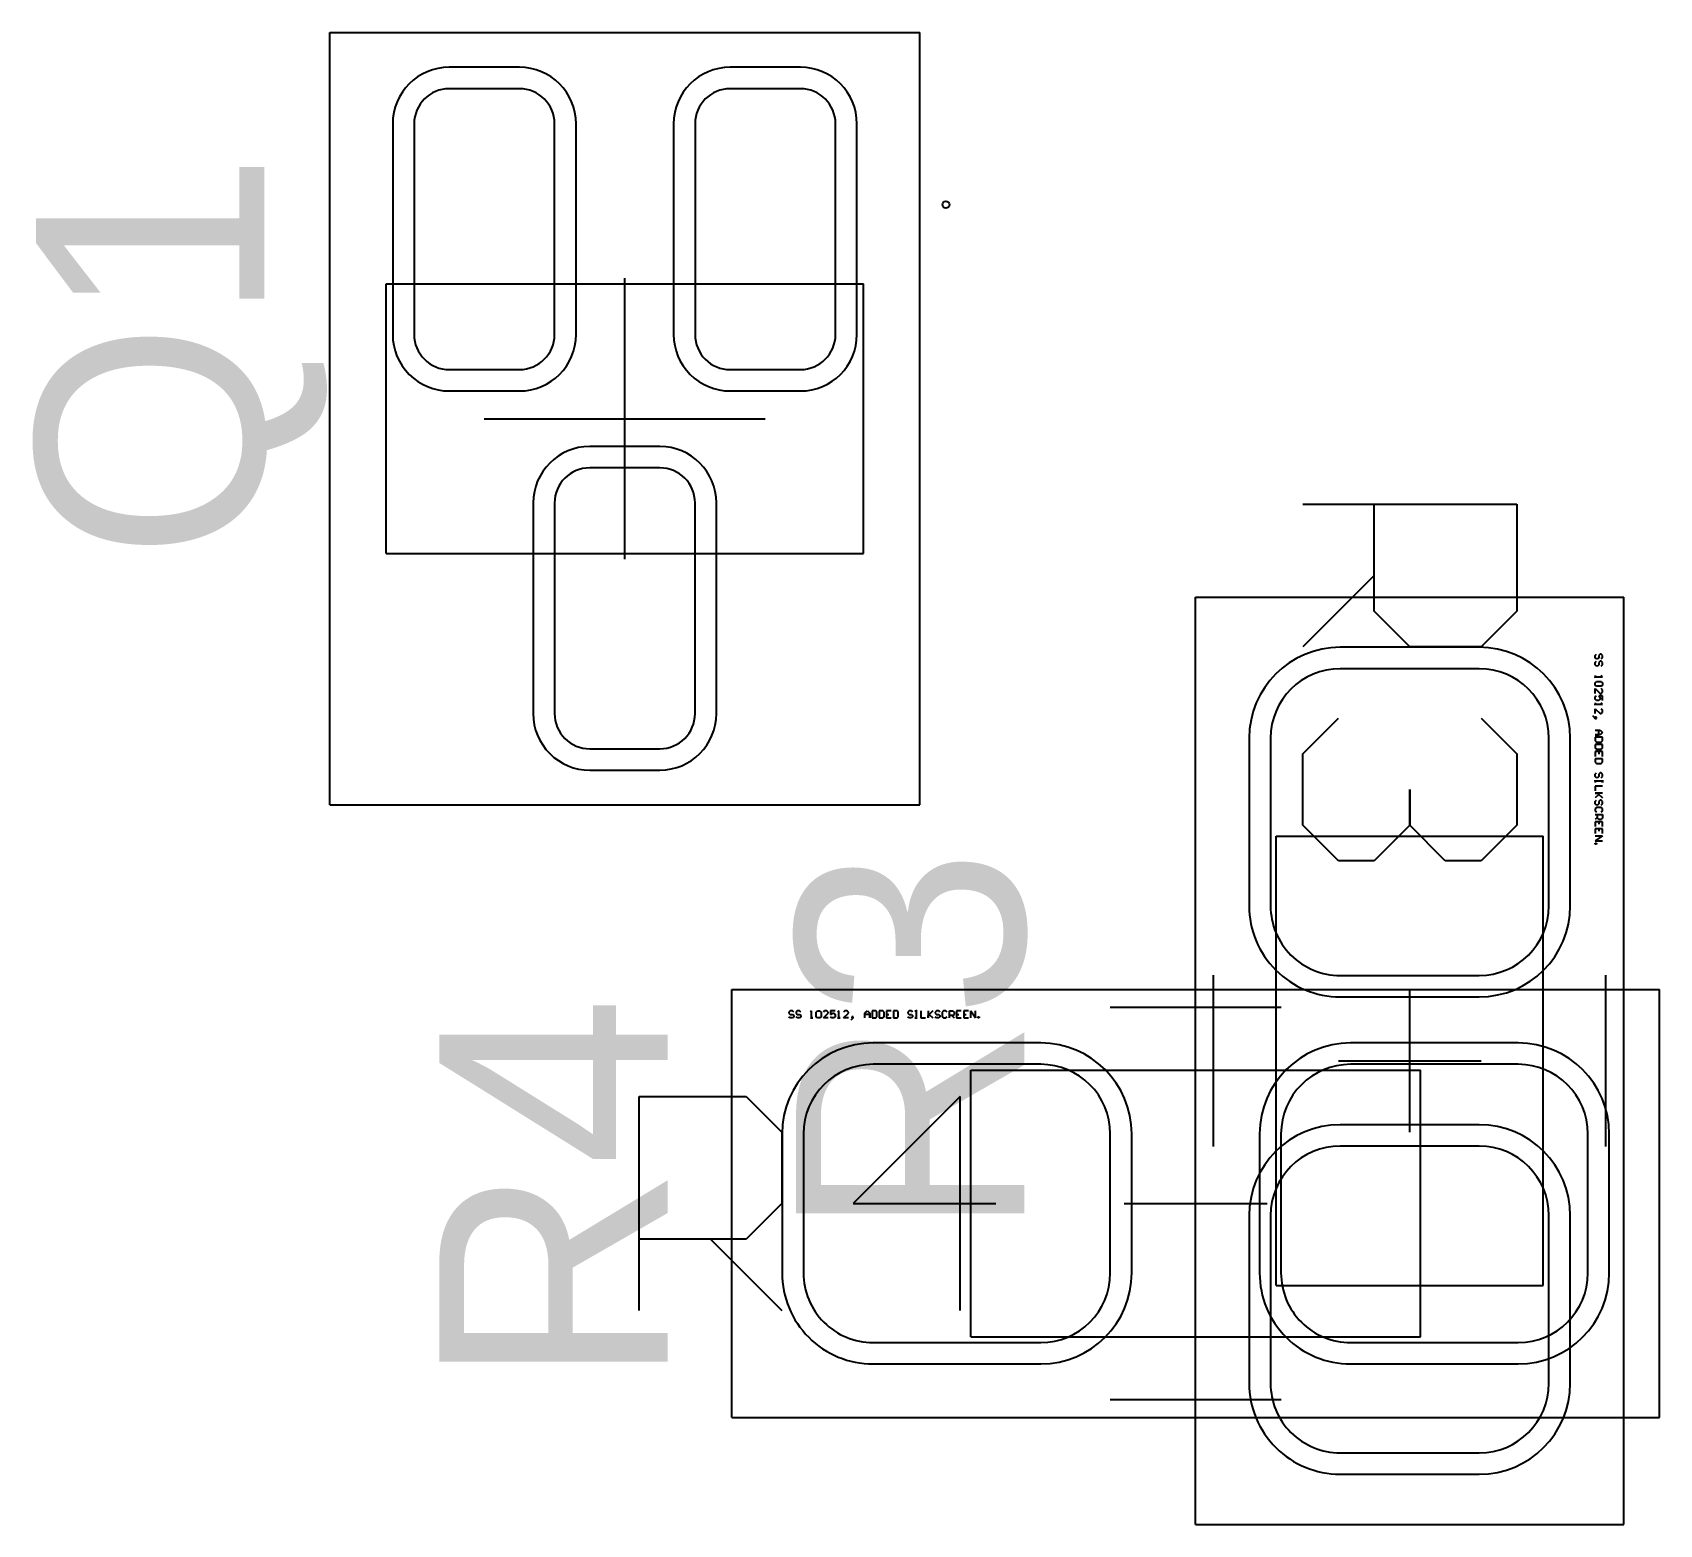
# Model space of a CAD drawing. Header units: millimetres. Extents: x -1.9 to 9.1, y -3.1 to 5.4.
# Drawn here: x 1.427 to 1.655, y 0.245 to 0.4541 of the extents above; entities that cross this region are included whole.
import ezdxf

# ---------------------------------------------------------------- set-up
doc = ezdxf.new("R2010")
doc.units = ezdxf.units.MM
doc.header["$MEASUREMENT"] = 0
for name, color, linetype in [('Mechanical13', 56, 'Continuous'), ('Mechanical3', 76, 'Continuous'), ('Mechanical4', 56, 'Continuous'), ('Mechanical6', 56, 'Continuous'), ('Mechanical7', 56, 'Continuous'), ('TopLayer', 1, 'Continuous'), ('TopOverlay', 2, 'Continuous'), ('TopPaste', 8, 'Continuous'), ('TopSolder', 216, 'Continuous')]:
    doc.layers.add(name, color=color, linetype=linetype)

# ---------------------------------------------------------------- blocks, each defined once
blk = doc.blocks.new('0603_RES_4')
at = {"layer": 'Mechanical3'}
for p, q in [((-0.05683, 0.027), (-0.057, 0.02683)), ((-0.057, 0.02683), (-0.057, 0.02667)), ((-0.057, 0.02667), (-0.05683, 0.0265)), ((-0.05683, 0.026), (-0.057, 0.02617)), ((-0.0565, 0.027), (-0.05683, 0.027)), ((-0.05683, 0.0265), (-0.0565, 0.0265)), ((-0.0565, 0.026), (-0.05683, 0.026)), ((-0.05633, 0.02683), (-0.0565, 0.027)), ((-0.0565, 0.0265), (-0.05633, 0.02633)), ((-0.05633, 0.02617), (-0.0565, 0.026)), ((-0.05633, 0.02633), (-0.05633, 0.02617)), ((-0.05583, 0.027), (-0.056, 0.02683)), ((-0.056, 0.02683), (-0.056, 0.02667)), ((-0.056, 0.02667), (-0.05583, 0.0265)), ((-0.05583, 0.026), (-0.056, 0.02617)), ((-0.0555, 0.027), (-0.05583, 0.027)), ((-0.05583, 0.0265), (-0.0555, 0.0265)), ((-0.0555, 0.026), (-0.05583, 0.026)), ((-0.05533, 0.02683), (-0.0555, 0.027)), ((-0.0555, 0.0265), (-0.05533, 0.02633)), ((-0.05533, 0.02617), (-0.0555, 0.026)), ((-0.05533, 0.02633), (-0.05533, 0.02617)), ((-0.05383, 0.027), (-0.054, 0.02683)), ((-0.054, 0.026), (-0.05367, 0.026)), ((-0.05383, 0.026), (-0.05383, 0.027)), ((-0.05367, 0.026), (-0.05383, 0.026)), ((-0.05317, 0.02683), (-0.053, 0.027)), ((-0.05317, 0.02617), (-0.05317, 0.02683)), ((-0.053, 0.026), (-0.05317, 0.02617)), ((-0.053, 0.027), (-0.05267, 0.027)), ((-0.05267, 0.026), (-0.053, 0.026)), ((-0.05267, 0.027), (-0.0525, 0.02683)), ((-0.0525, 0.02617), (-0.05267, 0.026)), ((-0.0525, 0.02683), (-0.0525, 0.02617)), ((-0.052, 0.027), (-0.05217, 0.02683)), ((-0.05217, 0.026), (-0.0515, 0.02667)), ((-0.0515, 0.026), (-0.05217, 0.026)), ((-0.05167, 0.027), (-0.052, 0.027)), ((-0.0515, 0.02683), (-0.05167, 0.027)), ((-0.0515, 0.02667), (-0.0515, 0.02683)), ((-0.0505, 0.027), (-0.05117, 0.027)), ((-0.05117, 0.027), (-0.05117, 0.0265)), ((-0.05117, 0.0265), (-0.05084, 0.02667)), ((-0.051, 0.026), (-0.05117, 0.02617)), ((-0.05067, 0.026), (-0.051, 0.026)), ((-0.05084, 0.02667), (-0.05067, 0.02667)), ((-0.05067, 0.02667), (-0.0505, 0.0265)), ((-0.0505, 0.02617), (-0.05067, 0.026)), ((-0.0505, 0.0265), (-0.0505, 0.02617)), ((-0.05, 0.027), (-0.05017, 0.02683)), ((-0.05017, 0.026), (-0.04984, 0.026)), ((-0.05, 0.026), (-0.05, 0.027)), ((-0.04984, 0.026), (-0.05, 0.026)), ((-0.04917, 0.027), (-0.04934, 0.02683)), ((-0.04934, 0.026), (-0.04867, 0.02667)), ((-0.04867, 0.026), (-0.04934, 0.026)), ((-0.04884, 0.027), (-0.04917, 0.027)), ((-0.04867, 0.02683), (-0.04884, 0.027)), ((-0.04867, 0.02667), (-0.04867, 0.02683)), ((-0.04817, 0.02583), (-0.04834, 0.02567)), ((-0.048, 0.02617), (-0.04817, 0.02617)), ((-0.04817, 0.02617), (-0.04817, 0.026)), ((-0.04817, 0.02583), (-0.048, 0.026)), ((-0.04817, 0.026), (-0.048, 0.026)), ((-0.048, 0.026), (-0.04817, 0.02583)), ((-0.048, 0.026), (-0.048, 0.02617)), ((-0.04634, 0.02667), (-0.046, 0.027)), ((-0.04634, 0.026), (-0.04634, 0.02667)), ((-0.04567, 0.0265), (-0.04634, 0.0265)), ((-0.046, 0.027), (-0.04567, 0.02667)), ((-0.04567, 0.02667), (-0.04567, 0.026)), ((-0.04567, 0.026), (-0.04567, 0.0265)), ((-0.04534, 0.027), (-0.04534, 0.026)), ((-0.04484, 0.027), (-0.04534, 0.027)), ((-0.04534, 0.026), (-0.04484, 0.026)), ((-0.04467, 0.02683), (-0.04484, 0.027)), ((-0.04484, 0.026), (-0.04467, 0.02617)), ((-0.04467, 0.02617), (-0.04467, 0.02683)), ((-0.04434, 0.027), (-0.04434, 0.026)), ((-0.04384, 0.027), (-0.04434, 0.027)), ((-0.04434, 0.026), (-0.04384, 0.026)), ((-0.04367, 0.02683), (-0.04384, 0.027)), ((-0.04384, 0.026), (-0.04367, 0.02617)), ((-0.04367, 0.02617), (-0.04367, 0.02683)), ((-0.04267, 0.027), (-0.04334, 0.027)), ((-0.04334, 0.027), (-0.04334, 0.026)), ((-0.04334, 0.0265), (-0.043, 0.0265)), ((-0.04334, 0.026), (-0.04267, 0.026)), ((-0.04234, 0.027), (-0.04234, 0.026)), ((-0.04184, 0.027), (-0.04234, 0.027)), ((-0.04234, 0.026), (-0.04184, 0.026)), ((-0.04167, 0.02683), (-0.04184, 0.027)), ((-0.04184, 0.026), (-0.04167, 0.02617)), ((-0.04167, 0.02617), (-0.04167, 0.02683)), ((-0.04017, 0.027), (-0.04034, 0.02683)), ((-0.04034, 0.02683), (-0.04034, 0.02667)), ((-0.04034, 0.02667), (-0.04017, 0.0265)), ((-0.04017, 0.026), (-0.04034, 0.02617)), ((-0.03984, 0.027), (-0.04017, 0.027)), ((-0.04017, 0.0265), (-0.03984, 0.0265)), ((-0.03984, 0.026), (-0.04017, 0.026)), ((-0.03967, 0.02683), (-0.03984, 0.027)), ((-0.03984, 0.0265), (-0.03967, 0.02633)), ((-0.03967, 0.02617), (-0.03984, 0.026)), ((-0.03967, 0.02633), (-0.03967, 0.02617)), ((-0.03934, 0.027), (-0.03901, 0.027)), ((-0.03917, 0.026), (-0.03934, 0.026)), ((-0.03934, 0.026), (-0.03901, 0.026)), ((-0.03901, 0.027), (-0.03917, 0.027)), ((-0.03917, 0.027), (-0.03917, 0.026)), ((-0.03851, 0.027), (-0.03851, 0.026)), ((-0.03851, 0.026), (-0.03784, 0.026)), ((-0.03751, 0.027), (-0.03751, 0.026)), ((-0.03751, 0.02633), (-0.03684, 0.027)), ((-0.03751, 0.026), (-0.03751, 0.02633)), ((-0.03684, 0.027), (-0.03734, 0.0265)), ((-0.03734, 0.0265), (-0.03684, 0.026)), ((-0.03634, 0.027), (-0.03651, 0.02683)), ((-0.03651, 0.02683), (-0.03651, 0.02667)), ((-0.03651, 0.02667), (-0.03634, 0.0265)), ((-0.03634, 0.026), (-0.03651, 0.02617)), ((-0.03601, 0.027), (-0.03634, 0.027)), ((-0.03634, 0.0265), (-0.03601, 0.0265)), ((-0.03601, 0.026), (-0.03634, 0.026)), ((-0.03584, 0.02683), (-0.03601, 0.027)), ((-0.03601, 0.0265), (-0.03584, 0.02633)), ((-0.03584, 0.02617), (-0.03601, 0.026)), ((-0.03584, 0.02633), (-0.03584, 0.02617)), ((-0.03534, 0.027), (-0.03551, 0.02683)), ((-0.03551, 0.02683), (-0.03551, 0.02617)), ((-0.03551, 0.02617), (-0.03534, 0.026)), ((-0.03501, 0.027), (-0.03534, 0.027)), ((-0.03534, 0.026), (-0.03501, 0.026)), ((-0.03484, 0.02683), (-0.03501, 0.027)), ((-0.03501, 0.026), (-0.03484, 0.02617)), ((-0.03451, 0.026), (-0.03451, 0.027)), ((-0.03451, 0.027), (-0.03401, 0.027)), ((-0.03401, 0.02633), (-0.03451, 0.02633)), ((-0.03417, 0.02633), (-0.03384, 0.026)), ((-0.03401, 0.027), (-0.03384, 0.02683)), ((-0.03384, 0.0265), (-0.03401, 0.02633)), ((-0.03384, 0.02683), (-0.03384, 0.0265)), ((-0.03284, 0.027), (-0.03351, 0.027)), ((-0.03351, 0.027), (-0.03351, 0.026)), ((-0.03351, 0.0265), (-0.03317, 0.0265)), ((-0.03351, 0.026), (-0.03284, 0.026)), ((-0.03184, 0.027), (-0.03251, 0.027)), ((-0.03251, 0.027), (-0.03251, 0.026)), ((-0.03251, 0.0265), (-0.03217, 0.0265)), ((-0.03251, 0.026), (-0.03184, 0.026)), ((-0.03151, 0.026), (-0.03151, 0.027)), ((-0.03151, 0.027), (-0.03084, 0.026)), ((-0.03084, 0.026), (-0.03084, 0.027)), ((-0.03051, 0.026), (-0.03051, 0.02617)), ((-0.03051, 0.02617), (-0.03034, 0.02617)), ((-0.03034, 0.026), (-0.03051, 0.026)), ((-0.03034, 0.02617), (-0.03034, 0.026))]:
    blk.add_line(p, q, dxfattribs=at)
at = {"layer": 'Mechanical4'}
for p, q in [((-0.065, -0.03), (-0.065, 0.03)), ((-0.065, 0.03), (0.065, 0.03)), ((0.065, -0.03), (0.065, 0.03)), ((-0.065, -0.03), (0.065, -0.03))]:
    blk.add_line(p, q, dxfattribs=at)
at = {"layer": 'Mechanical6'}
for p, q in [((0, -0.01), (0, 0.01)), ((-0.01, 0), (0.01, 0))]:
    blk.add_line(p, q, dxfattribs=at)
at = {"layer": 'Mechanical7'}
for p, q in [((-0.0315, 0.0187), (0.0315, 0.0187)), ((-0.0315, -0.0187), (-0.0315, 0.0187)), ((0.0315, -0.0187), (0.0315, 0.0187)), ((-0.078, -0.015), (-0.078, 0.01499)), ((-0.078, 0.01499), (-0.063, 0.01499)), ((-0.063, 0.01499), (-0.05801, 0.00999)), ((-0.03301, 0.01499), (-0.04801, 0)), ((-0.03301, -0.015), (-0.03301, 0.01499)), ((-0.05801, 0.00999), (-0.05801, 0)), ((-0.05801, 0), (-0.063, -0.005)), ((-0.04801, 0), (-0.02802, 0)), ((-0.063, -0.005), (-0.078, -0.005)), ((-0.068, -0.005), (-0.05801, -0.015)), ((-0.0315, -0.0187), (0.0315, -0.0187))]:
    blk.add_line(p, q, dxfattribs=at)
at = {"layer": 'TopLayer'}
for p, q in [((-0.02171, 0.0195), (-0.04521, 0.0195)), ((0.04521, 0.0195), (0.02171, 0.0195)), ((-0.05496, 0.00975), (-0.05496, -0.00975)), ((-0.01196, -0.00975), (-0.01196, 0.00975)), ((0.01196, 0.00975), (0.01196, -0.00975)), ((0.05496, -0.00975), (0.05496, 0.00975)), ((-0.04521, -0.0195), (-0.02171, -0.0195)), ((0.02171, -0.0195), (0.04521, -0.0195))]:
    blk.add_line(p, q, dxfattribs=at)
for centre, start, end in [((-0.04521, 0.00975), 90, 180), ((-0.02171, 0.00975), 0, 90), ((0.02171, 0.00975), 90, 180), ((0.04521, 0.00975), 0, 90), ((-0.04521, -0.00975), 180, 270), ((-0.02171, -0.00975), 270, 0), ((0.02171, -0.00975), 180, 270), ((0.04521, -0.00975), 270, 0)]:
    blk.add_arc(centre, 0.00975, start, end, dxfattribs=at)
at = {"layer": 'TopOverlay'}
for p, q in [((-0.012, 0.0275), (0.012, 0.0275)), ((-0.012, -0.0275), (0.012, -0.0275))]:
    blk.add_line(p, q, dxfattribs=at)
at = {"layer": 'TopPaste'}
for p, q in [((-0.02171, 0.0195), (-0.04521, 0.0195)), ((0.04521, 0.0195), (0.02171, 0.0195)), ((-0.05496, 0.00975), (-0.05496, -0.00975)), ((-0.01196, -0.00975), (-0.01196, 0.00975)), ((0.01196, 0.00975), (0.01196, -0.00975)), ((0.05496, -0.00975), (0.05496, 0.00975)), ((-0.04521, -0.0195), (-0.02171, -0.0195)), ((0.02171, -0.0195), (0.04521, -0.0195))]:
    blk.add_line(p, q, dxfattribs=at)
for centre, start, end in [((-0.04521, 0.00975), 90, 180), ((-0.02171, 0.00975), 0, 90), ((0.02171, 0.00975), 90, 180), ((0.04521, 0.00975), 0, 90), ((-0.04521, -0.00975), 180, 270), ((-0.02171, -0.00975), 270, 0), ((0.02171, -0.00975), 180, 270), ((0.04521, -0.00975), 270, 0)]:
    blk.add_arc(centre, 0.00975, start, end, dxfattribs=at)
at = {"layer": 'TopSolder'}
for p, q in [((-0.02171, 0.0225), (-0.04521, 0.0225)), ((0.04521, 0.0225), (0.02171, 0.0225)), ((-0.05796, 0.00975), (-0.05796, -0.00975)), ((-0.00896, -0.00975), (-0.00896, 0.00975)), ((0.00896, 0.00975), (0.00896, -0.00975)), ((0.05796, -0.00975), (0.05796, 0.00975)), ((-0.04521, -0.0225), (-0.02171, -0.0225)), ((0.02171, -0.0225), (0.04521, -0.0225))]:
    blk.add_line(p, q, dxfattribs=at)
for centre, start, end in [((-0.04521, 0.00975), 90, 180), ((-0.02171, 0.00975), 0, 90), ((0.02171, 0.00975), 90, 180), ((0.04521, 0.00975), 0, 90), ((-0.04521, -0.00975), 180, 270), ((-0.02171, -0.00975), 270, 0), ((0.02171, -0.00975), 180, 270), ((0.04521, -0.00975), 270, 0)]:
    blk.add_arc(centre, 0.01275, start, end, dxfattribs=at)
blk = doc.blocks.new('0603_RES_5')
at = {"layer": 'Mechanical3'}
for p, q in [((-0.05683, 0.027), (-0.057, 0.02683)), ((-0.057, 0.02683), (-0.057, 0.02667)), ((-0.057, 0.02667), (-0.05683, 0.0265)), ((-0.05683, 0.026), (-0.057, 0.02617)), ((-0.0565, 0.027), (-0.05683, 0.027)), ((-0.05683, 0.0265), (-0.0565, 0.0265)), ((-0.0565, 0.026), (-0.05683, 0.026)), ((-0.05633, 0.02683), (-0.0565, 0.027)), ((-0.0565, 0.0265), (-0.05633, 0.02633)), ((-0.05633, 0.02617), (-0.0565, 0.026)), ((-0.05633, 0.02633), (-0.05633, 0.02617)), ((-0.05583, 0.027), (-0.056, 0.02683)), ((-0.056, 0.02683), (-0.056, 0.02667)), ((-0.056, 0.02667), (-0.05583, 0.0265)), ((-0.05583, 0.026), (-0.056, 0.02617)), ((-0.0555, 0.027), (-0.05583, 0.027)), ((-0.05583, 0.0265), (-0.0555, 0.0265)), ((-0.0555, 0.026), (-0.05583, 0.026)), ((-0.05533, 0.02683), (-0.0555, 0.027)), ((-0.0555, 0.0265), (-0.05533, 0.02633)), ((-0.05533, 0.02617), (-0.0555, 0.026)), ((-0.05533, 0.02633), (-0.05533, 0.02617)), ((-0.05383, 0.027), (-0.054, 0.02683)), ((-0.054, 0.026), (-0.05367, 0.026)), ((-0.05383, 0.026), (-0.05383, 0.027)), ((-0.05367, 0.026), (-0.05383, 0.026)), ((-0.05317, 0.02683), (-0.053, 0.027)), ((-0.05317, 0.02617), (-0.05317, 0.02683)), ((-0.053, 0.026), (-0.05317, 0.02617)), ((-0.053, 0.027), (-0.05267, 0.027)), ((-0.05267, 0.026), (-0.053, 0.026)), ((-0.05267, 0.027), (-0.0525, 0.02683)), ((-0.0525, 0.02617), (-0.05267, 0.026)), ((-0.0525, 0.02683), (-0.0525, 0.02617)), ((-0.052, 0.027), (-0.05217, 0.02683)), ((-0.05217, 0.026), (-0.0515, 0.02667)), ((-0.0515, 0.026), (-0.05217, 0.026)), ((-0.05167, 0.027), (-0.052, 0.027)), ((-0.0515, 0.02683), (-0.05167, 0.027)), ((-0.0515, 0.02667), (-0.0515, 0.02683)), ((-0.0505, 0.027), (-0.05117, 0.027)), ((-0.05117, 0.027), (-0.05117, 0.0265)), ((-0.05117, 0.0265), (-0.05084, 0.02667)), ((-0.051, 0.026), (-0.05117, 0.02617)), ((-0.05067, 0.026), (-0.051, 0.026)), ((-0.05084, 0.02667), (-0.05067, 0.02667)), ((-0.05067, 0.02667), (-0.0505, 0.0265)), ((-0.0505, 0.02617), (-0.05067, 0.026)), ((-0.0505, 0.0265), (-0.0505, 0.02617)), ((-0.05, 0.027), (-0.05017, 0.02683)), ((-0.05017, 0.026), (-0.04984, 0.026)), ((-0.05, 0.026), (-0.05, 0.027)), ((-0.04984, 0.026), (-0.05, 0.026)), ((-0.04917, 0.027), (-0.04934, 0.02683)), ((-0.04934, 0.026), (-0.04867, 0.02667)), ((-0.04867, 0.026), (-0.04934, 0.026)), ((-0.04884, 0.027), (-0.04917, 0.027)), ((-0.04867, 0.02683), (-0.04884, 0.027)), ((-0.04867, 0.02667), (-0.04867, 0.02683)), ((-0.04817, 0.02583), (-0.04834, 0.02567)), ((-0.048, 0.02617), (-0.04817, 0.02617)), ((-0.04817, 0.02617), (-0.04817, 0.026)), ((-0.04817, 0.02583), (-0.048, 0.026)), ((-0.04817, 0.026), (-0.048, 0.026)), ((-0.048, 0.026), (-0.04817, 0.02583)), ((-0.048, 0.026), (-0.048, 0.02617)), ((-0.04634, 0.02667), (-0.046, 0.027)), ((-0.04634, 0.026), (-0.04634, 0.02667)), ((-0.04567, 0.0265), (-0.04634, 0.0265)), ((-0.046, 0.027), (-0.04567, 0.02667)), ((-0.04567, 0.02667), (-0.04567, 0.026)), ((-0.04567, 0.026), (-0.04567, 0.0265)), ((-0.04534, 0.027), (-0.04534, 0.026)), ((-0.04484, 0.027), (-0.04534, 0.027)), ((-0.04534, 0.026), (-0.04484, 0.026)), ((-0.04467, 0.02683), (-0.04484, 0.027)), ((-0.04484, 0.026), (-0.04467, 0.02617)), ((-0.04467, 0.02617), (-0.04467, 0.02683)), ((-0.04434, 0.027), (-0.04434, 0.026)), ((-0.04384, 0.027), (-0.04434, 0.027)), ((-0.04434, 0.026), (-0.04384, 0.026)), ((-0.04367, 0.02683), (-0.04384, 0.027)), ((-0.04384, 0.026), (-0.04367, 0.02617)), ((-0.04367, 0.02617), (-0.04367, 0.02683)), ((-0.04267, 0.027), (-0.04334, 0.027)), ((-0.04334, 0.027), (-0.04334, 0.026)), ((-0.04334, 0.0265), (-0.043, 0.0265)), ((-0.04334, 0.026), (-0.04267, 0.026)), ((-0.04234, 0.027), (-0.04234, 0.026)), ((-0.04184, 0.027), (-0.04234, 0.027)), ((-0.04234, 0.026), (-0.04184, 0.026)), ((-0.04167, 0.02683), (-0.04184, 0.027)), ((-0.04184, 0.026), (-0.04167, 0.02617)), ((-0.04167, 0.02617), (-0.04167, 0.02683)), ((-0.04017, 0.027), (-0.04034, 0.02683)), ((-0.04034, 0.02683), (-0.04034, 0.02667)), ((-0.04034, 0.02667), (-0.04017, 0.0265)), ((-0.04017, 0.026), (-0.04034, 0.02617)), ((-0.03984, 0.027), (-0.04017, 0.027)), ((-0.04017, 0.0265), (-0.03984, 0.0265)), ((-0.03984, 0.026), (-0.04017, 0.026)), ((-0.03967, 0.02683), (-0.03984, 0.027)), ((-0.03984, 0.0265), (-0.03967, 0.02633)), ((-0.03967, 0.02617), (-0.03984, 0.026)), ((-0.03967, 0.02633), (-0.03967, 0.02617)), ((-0.03934, 0.027), (-0.03901, 0.027)), ((-0.03917, 0.026), (-0.03934, 0.026)), ((-0.03934, 0.026), (-0.03901, 0.026)), ((-0.03901, 0.027), (-0.03917, 0.027)), ((-0.03917, 0.027), (-0.03917, 0.026)), ((-0.03851, 0.027), (-0.03851, 0.026)), ((-0.03851, 0.026), (-0.03784, 0.026)), ((-0.03751, 0.027), (-0.03751, 0.026)), ((-0.03751, 0.02633), (-0.03684, 0.027)), ((-0.03751, 0.026), (-0.03751, 0.02633)), ((-0.03684, 0.027), (-0.03734, 0.0265)), ((-0.03734, 0.0265), (-0.03684, 0.026)), ((-0.03634, 0.027), (-0.03651, 0.02683)), ((-0.03651, 0.02683), (-0.03651, 0.02667)), ((-0.03651, 0.02667), (-0.03634, 0.0265)), ((-0.03634, 0.026), (-0.03651, 0.02617)), ((-0.03601, 0.027), (-0.03634, 0.027)), ((-0.03634, 0.0265), (-0.03601, 0.0265)), ((-0.03601, 0.026), (-0.03634, 0.026)), ((-0.03584, 0.02683), (-0.03601, 0.027)), ((-0.03601, 0.0265), (-0.03584, 0.02633)), ((-0.03584, 0.02617), (-0.03601, 0.026)), ((-0.03584, 0.02633), (-0.03584, 0.02617)), ((-0.03534, 0.027), (-0.03551, 0.02683)), ((-0.03551, 0.02683), (-0.03551, 0.02617)), ((-0.03551, 0.02617), (-0.03534, 0.026)), ((-0.03501, 0.027), (-0.03534, 0.027)), ((-0.03534, 0.026), (-0.03501, 0.026)), ((-0.03484, 0.02683), (-0.03501, 0.027)), ((-0.03501, 0.026), (-0.03484, 0.02617)), ((-0.03451, 0.026), (-0.03451, 0.027)), ((-0.03451, 0.027), (-0.03401, 0.027)), ((-0.03401, 0.02633), (-0.03451, 0.02633)), ((-0.03417, 0.02633), (-0.03384, 0.026)), ((-0.03401, 0.027), (-0.03384, 0.02683)), ((-0.03384, 0.0265), (-0.03401, 0.02633)), ((-0.03384, 0.02683), (-0.03384, 0.0265)), ((-0.03284, 0.027), (-0.03351, 0.027)), ((-0.03351, 0.027), (-0.03351, 0.026)), ((-0.03351, 0.0265), (-0.03317, 0.0265)), ((-0.03351, 0.026), (-0.03284, 0.026)), ((-0.03184, 0.027), (-0.03251, 0.027)), ((-0.03251, 0.027), (-0.03251, 0.026)), ((-0.03251, 0.0265), (-0.03217, 0.0265)), ((-0.03251, 0.026), (-0.03184, 0.026)), ((-0.03151, 0.026), (-0.03151, 0.027)), ((-0.03151, 0.027), (-0.03084, 0.026)), ((-0.03084, 0.026), (-0.03084, 0.027)), ((-0.03051, 0.026), (-0.03051, 0.02617)), ((-0.03051, 0.02617), (-0.03034, 0.02617)), ((-0.03034, 0.026), (-0.03051, 0.026)), ((-0.03034, 0.02617), (-0.03034, 0.026))]:
    blk.add_line(p, q, dxfattribs=at)
at = {"layer": 'Mechanical4'}
for p, q in [((-0.065, -0.03), (-0.065, 0.03)), ((0.065, 0.03), (-0.065, 0.03)), ((0.065, -0.03), (0.065, 0.03)), ((0.065, -0.03), (-0.065, -0.03))]:
    blk.add_line(p, q, dxfattribs=at)
at = {"layer": 'Mechanical6'}
for p, q in [((0, -0.01), (0, 0.01)), ((0.01, 0), (-0.01, 0))]:
    blk.add_line(p, q, dxfattribs=at)
at = {"layer": 'Mechanical7'}
for p, q in [((0.0315, 0.0187), (-0.0315, 0.0187)), ((-0.0315, -0.0187), (-0.0315, 0.0187)), ((0.0315, -0.0187), (0.0315, 0.0187)), ((-0.078, -0.015), (-0.078, 0.01499)), ((-0.078, 0.01499), (-0.063, 0.01499)), ((-0.063, 0.01499), (-0.05801, 0.00999)), ((-0.04801, 0.00999), (-0.04301, 0.01499)), ((-0.04301, 0.01499), (-0.03301, 0.01499)), ((-0.03301, 0.01499), (-0.02802, 0.00999)), ((-0.05801, 0.00999), (-0.05801, 0)), ((-0.02802, 0.00999), (-0.02802, 0.00499)), ((-0.02802, 0.00499), (-0.03301, 0)), ((-0.05801, 0), (-0.063, -0.005)), ((-0.03301, 0), (-0.03801, 0)), ((-0.03801, 0), (-0.03301, 0)), ((-0.03301, 0), (-0.02802, -0.005)), ((-0.063, -0.005), (-0.078, -0.005)), ((-0.068, -0.005), (-0.05801, -0.015)), ((-0.02802, -0.005), (-0.02802, -0.01)), ((-0.04301, -0.015), (-0.04801, -0.01)), ((-0.02802, -0.01), (-0.03301, -0.015)), ((-0.03301, -0.015), (-0.04301, -0.015)), ((0.0315, -0.0187), (-0.0315, -0.0187))]:
    blk.add_line(p, q, dxfattribs=at)
at = {"layer": 'TopLayer'}
for p, q in [((-0.02171, 0.0195), (-0.04521, 0.0195)), ((0.04521, 0.0195), (0.02171, 0.0195)), ((-0.05496, 0.00975), (-0.05496, -0.00975)), ((-0.01196, -0.00975), (-0.01196, 0.00975)), ((0.01196, 0.00975), (0.01196, -0.00975)), ((0.05496, -0.00975), (0.05496, 0.00975)), ((-0.04521, -0.0195), (-0.02171, -0.0195)), ((0.02171, -0.0195), (0.04521, -0.0195))]:
    blk.add_line(p, q, dxfattribs=at)
for centre, start, end in [((-0.04521, 0.00975), 90, 180), ((-0.02171, 0.00975), 0, 90), ((0.02171, 0.00975), 90, 180), ((0.04521, 0.00975), 0, 90), ((-0.04521, -0.00975), 180, 270), ((-0.02171, -0.00975), 270, 0), ((0.02171, -0.00975), 180, 270), ((0.04521, -0.00975), 270, 0)]:
    blk.add_arc(centre, 0.00975, start, end, dxfattribs=at)
at = {"layer": 'TopOverlay'}
for p, q in [((0.012, 0.0275), (-0.012, 0.0275)), ((0.012, -0.0275), (-0.012, -0.0275))]:
    blk.add_line(p, q, dxfattribs=at)
at = {"layer": 'TopPaste'}
for p, q in [((-0.02171, 0.0195), (-0.04521, 0.0195)), ((0.04521, 0.0195), (0.02171, 0.0195)), ((-0.05496, 0.00975), (-0.05496, -0.00975)), ((-0.01196, -0.00975), (-0.01196, 0.00975)), ((0.01196, 0.00975), (0.01196, -0.00975)), ((0.05496, -0.00975), (0.05496, 0.00975)), ((-0.04521, -0.0195), (-0.02171, -0.0195)), ((0.02171, -0.0195), (0.04521, -0.0195))]:
    blk.add_line(p, q, dxfattribs=at)
for centre, start, end in [((-0.04521, 0.00975), 90, 180), ((-0.02171, 0.00975), 0, 90), ((0.02171, 0.00975), 90, 180), ((0.04521, 0.00975), 0, 90), ((-0.04521, -0.00975), 180, 270), ((-0.02171, -0.00975), 270, 0), ((0.02171, -0.00975), 180, 270), ((0.04521, -0.00975), 270, 0)]:
    blk.add_arc(centre, 0.00975, start, end, dxfattribs=at)
at = {"layer": 'TopSolder'}
for p, q in [((-0.02171, 0.0225), (-0.04521, 0.0225)), ((0.04521, 0.0225), (0.02171, 0.0225)), ((-0.05796, 0.00975), (-0.05796, -0.00975)), ((-0.00896, -0.00975), (-0.00896, 0.00975)), ((0.00896, 0.00975), (0.00896, -0.00975)), ((0.05796, -0.00975), (0.05796, 0.00975)), ((-0.04521, -0.0225), (-0.02171, -0.0225)), ((0.02171, -0.0225), (0.04521, -0.0225))]:
    blk.add_line(p, q, dxfattribs=at)
for centre, start, end in [((-0.04521, 0.00975), 90, 180), ((-0.02171, 0.00975), 0, 90), ((0.02171, 0.00975), 90, 180), ((0.04521, 0.00975), 0, 90), ((-0.04521, -0.00975), 180, 270), ((-0.02171, -0.00975), 270, 0), ((0.02171, -0.00975), 180, 270), ((0.04521, -0.00975), 270, 0)]:
    blk.add_arc(centre, 0.01275, start, end, dxfattribs=at)
blk = doc.blocks.new('SC89_7')
at = {"layer": 'Mechanical13'}
for p, q in [((0.0189, 0.03346), (-0.0189, 0.03346)), ((-0.0189, -0.03346), (-0.0189, 0.03346)), ((0.0189, -0.03346), (0.0189, 0.03346)), ((0.0189, -0.03346), (-0.0189, -0.03346))]:
    blk.add_line(p, q, dxfattribs=at)
at = {"layer": 'Mechanical4'}
for p, q in [((0.05413, 0.04134), (-0.05413, 0.04134)), ((-0.05413, -0.04134), (-0.05413, 0.04134)), ((0.05413, -0.04134), (0.05413, 0.04134)), ((0, -0.01969), (0, 0.01969)), ((0.01969, 0), (-0.01969, 0)), ((0.05413, -0.04134), (-0.05413, -0.04134))]:
    blk.add_line(p, q, dxfattribs=at)
at = {"layer": 'TopLayer'}
for p, q in [((-0.01181, 0.02953), (-0.04134, 0.02953)), ((-0.04626, 0.02461), (-0.04626, 0.01476)), ((-0.00689, 0.01476), (-0.00689, 0.02461)), ((-0.04134, 0.00984), (-0.01181, 0.00984)), ((0.04134, 0.00984), (0.01181, 0.00984)), ((0.00689, 0.00492), (0.00689, -0.00492)), ((0.04626, -0.00492), (0.04626, 0.00492)), ((-0.01181, -0.00984), (-0.04134, -0.00984)), ((0.01181, -0.00984), (0.04134, -0.00984)), ((-0.04626, -0.01476), (-0.04626, -0.02461)), ((-0.00689, -0.02461), (-0.00689, -0.01476)), ((-0.04134, -0.02953), (-0.01181, -0.02953))]:
    blk.add_line(p, q, dxfattribs=at)
for centre, start, end in [((-0.04134, 0.02461), 90, 180), ((-0.01181, 0.02461), 0, 90), ((-0.04134, 0.01476), 180, 270), ((-0.01181, 0.01476), 270, 0), ((0.01181, 0.00492), 90, 180), ((0.04134, 0.00492), 0, 90), ((0.01181, -0.00492), 180, 270), ((0.04134, -0.00492), 270, 0), ((-0.04134, -0.01476), 90, 180), ((-0.01181, -0.01476), 0, 90), ((-0.04134, -0.02461), 180, 270), ((-0.01181, -0.02461), 270, 0)]:
    blk.add_arc(centre, 0.00492, start, end, dxfattribs=at)
at = {"layer": 'TopOverlay'}
for p, q in [((0.0189, 0.03346), (0.00709, 0.03346)), ((0.0189, 0.02559), (0.0189, 0.03346)), ((0.0189, -0.03346), (0.0189, -0.02559)), ((0.0189, -0.03346), (0.00709, -0.03346))]:
    blk.add_line(p, q, dxfattribs=at)
blk.add_circle((-0.03, 0.045), 0.000492, dxfattribs=at)
at = {"layer": 'TopPaste'}
for p, q in [((-0.01181, 0.02953), (-0.04134, 0.02953)), ((-0.04626, 0.02461), (-0.04626, 0.01476)), ((-0.00689, 0.01476), (-0.00689, 0.02461)), ((-0.04134, 0.00984), (-0.01181, 0.00984)), ((0.04134, 0.00984), (0.01181, 0.00984)), ((0.00689, 0.00492), (0.00689, -0.00492)), ((0.04626, -0.00492), (0.04626, 0.00492)), ((-0.01181, -0.00984), (-0.04134, -0.00984)), ((0.01181, -0.00984), (0.04134, -0.00984)), ((-0.04626, -0.01476), (-0.04626, -0.02461)), ((-0.00689, -0.02461), (-0.00689, -0.01476)), ((-0.04134, -0.02953), (-0.01181, -0.02953))]:
    blk.add_line(p, q, dxfattribs=at)
for centre, start, end in [((-0.04134, 0.02461), 90, 180), ((-0.01181, 0.02461), 0, 90), ((-0.04134, 0.01476), 180, 270), ((-0.01181, 0.01476), 270, 0), ((0.01181, 0.00492), 90, 180), ((0.04134, 0.00492), 0, 90), ((0.01181, -0.00492), 180, 270), ((0.04134, -0.00492), 270, 0), ((-0.04134, -0.01476), 90, 180), ((-0.01181, -0.01476), 0, 90), ((-0.04134, -0.02461), 180, 270), ((-0.01181, -0.02461), 270, 0)]:
    blk.add_arc(centre, 0.00492, start, end, dxfattribs=at)
at = {"layer": 'TopSolder'}
for p, q in [((-0.01181, 0.03253), (-0.04134, 0.03253)), ((-0.04926, 0.02461), (-0.04926, 0.01476)), ((-0.00389, 0.01476), (-0.00389, 0.02461)), ((0.04134, 0.01284), (0.01181, 0.01284)), ((-0.04134, 0.00684), (-0.01181, 0.00684)), ((0.00389, 0.00492), (0.00389, -0.00492)), ((0.04926, -0.00492), (0.04926, 0.00492)), ((-0.01181, -0.00684), (-0.04134, -0.00684)), ((0.01181, -0.01284), (0.04134, -0.01284)), ((-0.04926, -0.01476), (-0.04926, -0.02461)), ((-0.00389, -0.02461), (-0.00389, -0.01476)), ((-0.04134, -0.03253), (-0.01181, -0.03253))]:
    blk.add_line(p, q, dxfattribs=at)
for centre, start, end in [((-0.04134, 0.02461), 90, 180), ((-0.01181, 0.02461), 0, 90), ((-0.04134, 0.01476), 180, 270), ((-0.01181, 0.01476), 270, 0), ((0.01181, 0.00492), 90, 180), ((0.04134, 0.00492), 0, 90), ((0.01181, -0.00492), 180, 270), ((0.04134, -0.00492), 270, 0), ((-0.04134, -0.01476), 90, 180), ((-0.01181, -0.01476), 0, 90), ((-0.04134, -0.02461), 180, 270), ((-0.01181, -0.02461), 270, 0)]:
    blk.add_arc(centre, 0.00792, start, end, dxfattribs=at)

msp = doc.modelspace()

# ---------------------------------------------------------------- block references
for name, p, rotation in [('SC89_7', (1.51, 0.4), 270), ('0603_RES_5', (1.62, 0.31), 270), ('0603_RES_4', (1.59, 0.29), 360)]:
    msp.add_blockref(name, p, dxfattribs=dict(rotation=rotation))

# ---------------------------------------------------------------- texts
at = {"layer": 'TopOverlay'}
for s, p in [('Q1', (1.45947, 0.38027)), ('R3', (1.566, 0.28509)), ('R4', (1.516, 0.26433))]:
    msp.add_text(s, height=0.032, rotation=90, dxfattribs=at).set_placement(p)

doc.saveas('drawing.dxf')
